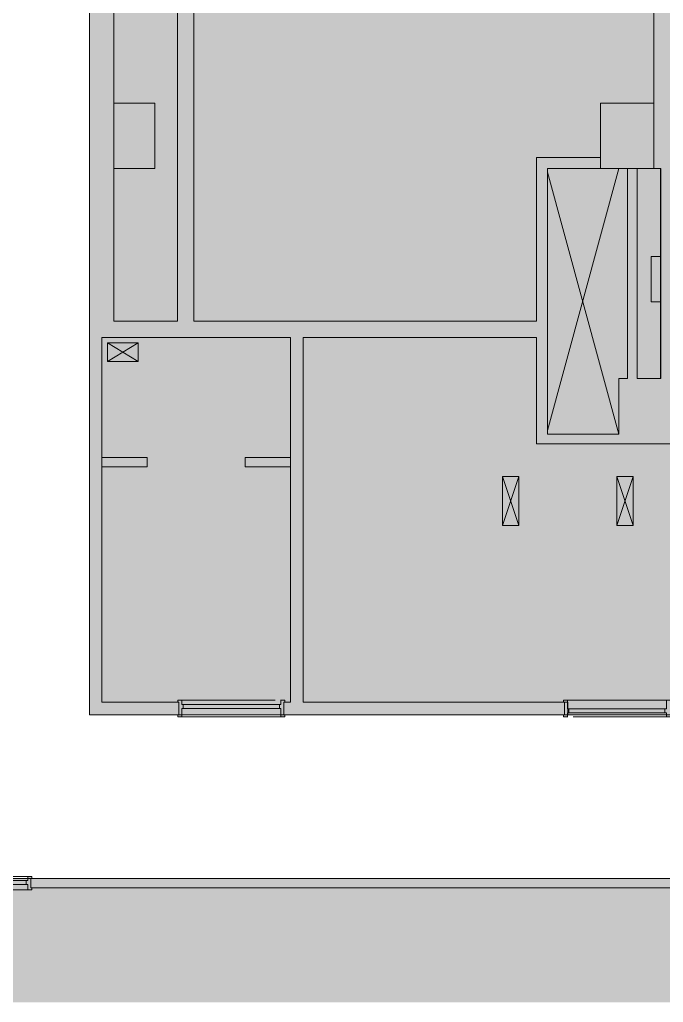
# Model space of a CAD drawing. Header units: inches. Extents: x 0 to 2024, y 708 to 2121.
# Drawn here: x 803.4 to 1039.5, y 707.5 to 1068.1 of the extents above; entities that cross this region are included whole.
import ezdxf

# ---------------------------------------------------------------- set-up
doc = ezdxf.new("R2010")
doc.units = ezdxf.units.IN
doc.header["$MEASUREMENT"] = 0
for name, color, linetype, lineweight in [('A-DETL', 90, 'Continuous', 9), ('A-DETL-GENF', 92, 'Continuous', 9), ('A-DOOR', 31, 'Continuous', 13), ('A-WALL', 113, 'Continuous', 13), ('A-WALL-PATT', 111, 'Continuous', 13), ('B-CL', 7, 'Continuous', 9), ('CORE', 7, 'Continuous', 9), ('I-WALL', 2, 'Continuous', 13), ('Victor Bldg - 6th Floor_LINK_dwg', 8, 'Continuous', 9)]:
    doc.layers.add(name, color=color, linetype=linetype, lineweight=lineweight)

# ---------------------------------------------------------------- blocks, each defined once
blk = doc.blocks.new('Door - Single - Solid Door-7003415-Level 06  RCP')
at = {"layer": 'A-DOOR'}
h = blk.add_hatch(color=250, dxfattribs=at)
h.paths.add_polyline_path([(23.01, 2.97), (22.12, 2.97), (22.12, -0.15), (21.62, -0.15), (21.62, -1.65), (22.12, -1.65), (22.12, -3.15), (23.62, -3.15), (23.62, -2.4), (23.24, -2.4), (23.24, 2.22), (23.62, 2.22), (23.62, 2.97), (23.24, 2.97)], flags=0)
h.paths.add_polyline_path([(-15.61, 2.97), (-15.63, 2.97), (-15.63, 2.22), (-15.26, 2.22), (-15.26, -2.4), (-15.63, -2.4), (-15.63, -3.15), (-14.13, -3.15), (-14.13, -1.65), (-13.63, -1.65), (-13.63, -0.15), (-14.13, -0.15), (-14.13, 2.97), (-15.26, 2.97)], flags=0)
at = {"layer": 'A-DOOR', "color": 8, "lineweight": 20}
for p, q in [((-14.13, 2.97), (-15.63, 2.97)), ((-15.63, 2.97), (-15.63, 2.22)), ((-14.13, -0.15), (-14.13, 2.97)), ((22.12, 2.97), (22.12, -0.15)), ((23.62, 2.97), (22.12, 2.97)), ((23.62, 2.22), (23.62, 2.97)), ((-15.63, -2.4), (-15.63, -3.15)), ((-15.63, -3.15), (-14.13, -3.15)), ((-13.63, -0.15), (-14.13, -0.15)), ((-14.13, -1.65), (-13.63, -1.65)), ((-14.13, -3.15), (-14.13, -1.65)), ((-13.63, -1.65), (-13.63, -0.15)), ((21.62, -0.15), (21.62, -1.65)), ((22.12, -0.15), (21.62, -0.15)), ((21.62, -1.65), (22.12, -1.65)), ((22.12, -1.65), (22.12, -3.15)), ((22.12, -3.15), (23.62, -3.15)), ((23.62, -3.15), (23.62, -2.4))]:
    blk.add_line(p, q, dxfattribs=at)
at = {"layer": 'A-DOOR', "lineweight": 9}
for p, q in [((-14.13, 2.97), (22.12, 2.97)), ((-14.13, -3.15), (-14.01, -3.15)), ((-13.63, -0.15), (21.62, -0.15)), ((-13.63, -1.65), (21.62, -1.65)), ((-12.06, -3.15), (22.12, -3.15))]:
    blk.add_line(p, q, dxfattribs=at)
blk = doc.blocks.new('Door - Single - Solid Door-V2-Level 06  RCP')
at = {"layer": 'A-DOOR'}
h = blk.add_hatch(color=250, dxfattribs=at)
h.paths.add_polyline_path([(23.62, -3.15), (23.62, -2.4), (23.24, -2.4), (23.24, 2.22), (23.62, 2.22), (23.62, 2.97), (22.12, 2.97), (22.12, -0.15), (21.62, -0.15), (21.62, -1.65), (22.12, -1.65), (22.12, -3.15), (23.24, -3.15)], flags=0)
h.paths.add_polyline_path([(-15.26, -3.15), (-14.13, -3.15), (-14.13, -1.65), (-13.63, -1.65), (-13.63, -0.15), (-14.13, -0.15), (-14.13, 2.97), (-15.63, 2.97), (-15.63, 2.22), (-15.26, 2.22), (-15.26, -2.4), (-15.63, -2.4), (-15.63, -3.15)], flags=0)
at = {"layer": 'A-DOOR', "color": 8, "lineweight": 20}
for p, q in [((-14.13, 2.97), (-15.63, 2.97)), ((-15.63, 2.97), (-15.63, 2.22)), ((-14.13, -0.15), (-14.13, 2.97)), ((22.12, 2.97), (22.12, -0.15)), ((23.62, 2.97), (22.12, 2.97)), ((23.62, 2.22), (23.62, 2.97)), ((-15.63, -2.4), (-15.63, -3.15)), ((-15.63, -3.15), (-14.13, -3.15)), ((-13.63, -0.15), (-14.13, -0.15)), ((-14.13, -1.65), (-13.63, -1.65)), ((-14.13, -3.15), (-14.13, -1.65)), ((-13.63, -1.65), (-13.63, -0.15)), ((21.62, -0.15), (21.62, -1.65)), ((22.12, -0.15), (21.62, -0.15)), ((21.62, -1.65), (22.12, -1.65)), ((22.12, -1.65), (22.12, -3.15)), ((22.12, -3.15), (23.62, -3.15)), ((23.62, -3.15), (23.62, -2.4))]:
    blk.add_line(p, q, dxfattribs=at)
at = {"layer": 'A-DOOR', "lineweight": 9}
for p, q in [((-14.13, 2.97), (22.12, 2.97)), ((-14.13, -3.15), (-14.01, -3.15)), ((-13.63, -0.15), (21.62, -0.15)), ((-13.63, -1.65), (21.62, -1.65)), ((-12.06, -3.15), (22.12, -3.15))]:
    blk.add_line(p, q, dxfattribs=at)
blk = doc.blocks.new('Door - Single - Solid Door-V3-Level 06  RCP')
at = {"layer": 'A-DOOR'}
h = blk.add_hatch(color=250, dxfattribs=at)
h.paths.add_polyline_path([(23.24, -2.41), (23.62, -2.41), (23.62, -1.66), (23.24, -1.66), (23.24, 1.84), (23.62, 1.84), (23.62, 2.59), (22.12, 2.59), (22.12, 1.09), (21.62, 1.09), (21.62, -0.41), (22.12, -0.41), (22.12, -2.41)], flags=0)
h.paths.add_polyline_path([(-15.26, -2.41), (-14.13, -2.41), (-14.13, -0.41), (-13.63, -0.41), (-13.63, 1.09), (-14.13, 1.09), (-14.13, 2.59), (-15.26, 2.59), (-15.26, -1.66), (-15.63, -1.66), (-15.63, -2.41)], flags=0)
at = {"layer": 'A-DOOR', "color": 8, "lineweight": 20}
for p, q in [((-15.26, 2.59), (-14.13, 2.59)), ((-14.13, 2.59), (-14.13, 1.09)), ((-14.13, 1.09), (-13.63, 1.09)), ((-13.63, 1.09), (-13.63, -0.41)), ((21.62, -0.41), (21.62, 1.09)), ((21.62, 1.09), (22.12, 1.09)), ((22.12, 1.09), (22.12, 2.59)), ((22.12, 2.59), (23.62, 2.59)), ((23.62, 2.59), (23.62, 1.84)), ((-15.63, -2.41), (-15.63, -1.66)), ((-14.13, -2.41), (-15.63, -2.41)), ((-13.63, -0.41), (-14.13, -0.41)), ((-14.13, -0.41), (-14.13, -2.41)), ((22.12, -0.41), (21.62, -0.41)), ((22.12, -2.41), (22.12, -0.41)), ((23.62, -2.41), (22.12, -2.41)), ((23.62, -1.66), (23.62, -2.41))]:
    blk.add_line(p, q, dxfattribs=at)
at = {"layer": 'A-DOOR', "lineweight": 9}
for p, q in [((-14.13, 2.59), (-14.01, 2.59)), ((-13.63, 1.09), (21.62, 1.09)), ((-12.06, 2.59), (22.12, 2.59)), ((-14.13, -2.41), (22.12, -2.41)), ((-13.63, -0.41), (21.62, -0.41))]:
    blk.add_line(p, q, dxfattribs=at)
blk = doc.blocks.new('Victor Bldg - 6th Floor_LINK_dwg-6972721-Level 06  RCP')
at = {"layer": 'B-CL'}
for p, q in [((1016.5, 1037.5), (1036, 1037.5)), ((1016.5, 1017.5), (1016.5, 1037.5)), ((1026.38, 1013.5), (1016.5, 1013.5)), ((1036, 1013.5), (1029.88, 1013.5))]:
    blk.add_line(p, q, dxfattribs=at)
at = {"layer": 'B-CL', "flags": 128}
blk.add_lwpolyline([(838, 1037.5), (853, 1037.5), (853, 1013.5), (838, 1013.5)], dxfattribs=at)
at = {"layer": 'CORE'}
for p, q in [((1023.22, 1013.5), (997, 917.37)), ((1038.5, 1013.5), (1038.5, 936.5)), ((997, 1012.13), (1023.22, 916)), ((846.86, 949.5), (835.69, 949.5)), ((980.5, 900.5), (986.5, 882.5)), ((1022.5, 900.5), (1028.5, 882.5))]:
    blk.add_line(p, q, dxfattribs=at)
at = {"layer": 'CORE', "flags": 128}
for points in [[(1038.55, 964.63), (1035.06, 964.63), (1035.06, 981.26), (1038.55, 981.26)], [(835.69, 942.65), (846.86, 949.5), (846.86, 942.65), (835.69, 942.65), (835.69, 949.5), (846.86, 942.65)], [(833.62, 904), (850.19, 904), (850.19, 907.5), (833.62, 907.5)], [(902.75, 904), (886.19, 904), (886.19, 907.5), (902.75, 907.5)], [(986.5, 900.5), (980.5, 882.5), (980.5, 900.5), (986.5, 900.5), (986.5, 882.5), (980.5, 882.5)], [(1028.5, 900.5), (1022.5, 882.5), (1022.5, 900.5), (1028.5, 900.5), (1028.5, 882.5), (1022.5, 882.5)], [(1003.25, 813), (1004.5, 813), (1004.5, 817.63), (1003.25, 817.63)]]:
    blk.add_lwpolyline(points, dxfattribs=at)

msp = doc.modelspace()

# ---------------------------------------------------------------- hatches: boundary and pattern name
at = {"layer": 'A-DETL-GENF'}
h = msp.add_hatch(color=9, dxfattribs=at)
h.paths.add_polyline_path([(767.84, 707.52), (2023.53, 707.52), (2023.53, 2035.5), (1783, 2035.5), (1783, 2021.5), (1759, 2021.5), (1759, 2035.5), (1443, 2035.5), (1443, 1757.5), (1453, 1757.5), (1453, 1733.5), (1443, 1733.5), (1443, 1399.5), (1455, 1399.5), (1455, 1371.5), (1443, 1371.5), (1443, 1301.25), (1883.86, 1301.25), (1883.86, 1238), (1986, 1238), (1986, 749.5), (807.87, 749.5), (807.87, 748.75), (806.37, 748.75), (806.37, 750.75), (805.87, 750.75), (805.87, 752.25), (806.37, 752.25), (806.37, 753), (770.12, 753), (770.12, 752.25), (770.62, 752.25), (770.62, 750.75), (770.12, 750.75), (770.12, 748.75), (768.62, 748.75), (768.62, 749.5), (765.5, 749.5), (765.5, 872.5), (34.13, 872.5), (34.13, 814.5), (30, 814.5), (30, 728.5), (34.13, 728.5), (34.13, 707.52), (765.5, 707.52)], flags=0)
h.paths.add_polyline_path([(1004.38, 813), (1040.63, 813), (1040.63, 813.75), (1040.13, 813.75), (1040.13, 815.25), (1040.63, 815.25), (1040.63, 818.38), (1042.12, 818.38), (1042.12, 817.63), (1052.5, 817.63), (1052.5, 912.5), (993, 912.5), (993, 951.5), (907.38, 951.5), (907.38, 817.63), (1002.88, 817.63), (1002.88, 818.38), (1004.38, 818.38), (1004.38, 815.25), (1004.88, 815.25), (1004.88, 813.75), (1004.38, 813.75)], flags=0)
h.paths.add_polyline_path([(899.19, 813), (899.19, 815.38), (898.69, 815.38), (898.69, 816.88), (899.19, 816.88), (899.19, 818.38), (900.69, 818.38), (900.69, 817.63), (902.75, 817.63), (902.75, 951.5), (833.62, 951.5), (833.62, 817.63), (861.44, 817.63), (861.44, 818.38), (862.94, 818.38), (862.94, 816.88), (863.44, 816.88), (863.44, 815.38), (862.94, 815.38), (862.94, 813), (899.06, 813)], flags=0)
h.paths.add_polyline_path([(1286.13, 813), (1286.63, 813), (1286.63, 814.75), (1286.13, 814.75), (1286.13, 816.25), (1286.63, 816.25), (1286.63, 817.75), (1288.13, 817.75), (1288.13, 817), (1321.5, 817), (1321.5, 865.13), (1290.75, 865.13), (1290.75, 912.5), (1058.5, 912.5), (1058.5, 817), (1248.88, 817), (1248.88, 817.75), (1250.38, 817.75), (1250.38, 816.25), (1250.88, 816.25), (1250.88, 814.75), (1250.38, 814.75), (1250.38, 813), (1260.07, 813)], flags=0)
h.paths.add_polyline_path([(1737.13, 818), (1947.62, 818), (1947.62, 994.5), (1842, 994.5), (1842, 1002.5), (1843.49, 1002.5), (1843.49, 1138.5), (1842, 1138.5), (1842, 1141.5), (1737.13, 1141.5), (1737.13, 818.38)], flags=0)
h.paths.add_polyline_path([(1977, 818), (1977, 994.5), (1953.63, 994.5), (1953.63, 818)], flags=0)
h.paths.add_polyline_path([(1637.5, 818), (1730.13, 818), (1730.13, 1140.5), (1637.5, 1140.5), (1637.5, 1106.5), (1630.5, 1106.5), (1630.5, 1064.5), (1637.5, 1064.5), (1637.5, 1001.5), (1630.5, 1001.5), (1630.5, 959.5), (1637.5, 959.5), (1637.5, 897.5), (1630.5, 897.5), (1630.5, 855.5), (1637.5, 855.5), (1637.5, 820.08)], flags=0)
h.paths.add_polyline_path([(1388.5, 818), (1484.5, 818), (1484.5, 855.5), (1491.5, 855.5), (1491.5, 897.5), (1484.5, 897.5), (1484.5, 959.5), (1491.5, 959.5), (1491.5, 1001.5), (1484.5, 1001.5), (1484.5, 1064.5), (1491.5, 1064.5), (1491.5, 1106.5), (1484.5, 1106.5), (1484.5, 1153.5), (1388.5, 1153.5), (1388.5, 1106.5), (1381.5, 1106.5), (1381.5, 1143.5), (1321.5, 1143.5), (1321.5, 1013.5), (1323.13, 1013.5), (1323.13, 1014.25), (1324.63, 1014.25), (1324.65, 1012.75), (1325.13, 1012.75), (1325.13, 1011.25), (1324.63, 1011.25), (1324.63, 1008.5), (1360.88, 1008.5), (1360.88, 1011.25), (1360.38, 1011.25), (1360.38, 1012.75), (1360.88, 1012.75), (1360.88, 1014.25), (1362.38, 1014.25), (1362.38, 1013.5), (1381.5, 1013.5), (1381.5, 1064.5), (1388.5, 1064.5), (1388.5, 882.68)], flags=0)
h.paths.add_polyline_path([(1294.25, 868.63), (1318, 868.63), (1318, 912.5), (1294.25, 912.5), (1294.25, 882.68)], flags=0)
h.paths.add_polyline_path([(1023.22, 916), (1023.22, 936.5), (1026.38, 936.5), (1026.38, 1013.5), (1029.88, 1013.5), (1029.88, 936.5), (1038.55, 936.5), (1038.55, 1013.5), (1036, 1013.5), (1036, 1234.5), (867.37, 1234.5), (867.37, 957.5), (993, 957.5), (993, 1017.5), (1016.5, 1017.5), (1016.5, 1013.5), (997, 1013.5), (997, 916)], flags=0)
h.paths.add_polyline_path([(1109.89, 924.5), (1257.5, 924.5), (1257.5, 960.5), (1261, 960.5), (1261, 928), (1317.25, 928), (1317.25, 929.12), (1318.75, 929.12), (1318.75, 929.62), (1320.25, 929.62), (1320.25, 929.12), (1321.5, 929.12), (1321.5, 965.37), (1320.25, 965.37), (1320.25, 964.87), (1318.75, 964.87), (1318.75, 965.37), (1317.25, 965.37), (1317.25, 966.87), (1318, 966.87), (1318, 1004.12), (1261, 1004.12), (1261, 1009.12), (1318, 1009.12), (1318, 1066.12), (1042, 1066.12), (1042, 1013.5), (1042.05, 1013.5), (1042.05, 936.5), (1047.22, 936.5), (1047.22, 924.5), (1058.5, 924.5)], flags=0)
h.paths.add_polyline_path([(838, 957.5), (861.37, 957.5), (861.37, 1234.5), (838, 1234.5), (838, 962.48)], flags=0)
h.paths.add_polyline_path([(1947.62, 1000.5), (1980, 1000.5), (1980, 1232), (1886.36, 1232), (1886.36, 1230.94), (1887.11, 1230.94), (1887.11, 1229.44), (1885.61, 1229.44), (1885.61, 1228.94), (1884.11, 1228.94), (1884.11, 1229.44), (1880.36, 1229.44), (1880.36, 1193.19), (1884.11, 1193.19), (1884.11, 1193.69), (1885.61, 1193.69), (1885.61, 1193.19), (1887.11, 1193.19), (1887.11, 1191.69), (1886.36, 1191.69), (1886.36, 1138.5), (1885.99, 1138.5), (1885.99, 1000.5), (1924.6, 1000.5)], flags=0)
h.paths.add_polyline_path([(1848.11, 1002.5), (1876.99, 1002.5), (1876.99, 1138.5), (1848.11, 1138.5), (1848.11, 1027.36)], flags=0)
h.paths.add_polyline_path([(1249.2, 1070.12), (1318, 1070.12), (1318, 1080.12), (1042, 1080.12), (1042, 1070.12), (1189.25, 1070.12)], flags=0)
h.paths.add_polyline_path([(1098.22, 1084.12), (1318, 1084.12), (1318, 1149.63), (1317.25, 1149.63), (1317.25, 1151.13), (1319.25, 1151.13), (1319.25, 1151.63), (1320.75, 1151.63), (1320.75, 1151.13), (1322.25, 1151.13), (1322.25, 1149.63), (1321.5, 1149.63), (1321.5, 1147), (1381.5, 1147), (1381.5, 1234.5), (1379.13, 1234.5), (1379.13, 1233.75), (1377.63, 1233.75), (1377.63, 1235.25), (1377.13, 1235.25), (1377.13, 1236.75), (1377.63, 1236.75), (1377.63, 1238), (1341.38, 1238), (1341.38, 1236.75), (1341.88, 1236.75), (1341.88, 1235.25), (1341.38, 1235.25), (1341.38, 1233.75), (1339.88, 1233.75), (1339.88, 1234.5), (1321.5, 1234.5), (1321.5, 1188.88), (1322.25, 1188.88), (1322.25, 1187.38), (1320.75, 1187.38), (1320.75, 1186.88), (1319.25, 1186.88), (1319.25, 1187.38), (1317.25, 1187.38), (1317.25, 1188.88), (1318, 1188.88), (1318, 1199), (1248, 1199), (1248, 1191.75), (1242, 1191.75), (1242, 1215.75), (1104, 1215.75), (1104, 1191.75), (1098, 1191.75), (1098, 1220), (1042, 1220), (1042, 1084.12), (1098, 1084.12)], flags=0)
h.paths.add_polyline_path([(1829.94, 1146.5), (1880.36, 1146.5), (1880.36, 1189.88), (1879.63, 1189.88), (1879.63, 1154), (1828.63, 1154), (1828.63, 1146.5)], flags=0)
h.paths.add_polyline_path([(1767.13, 1146.5), (1767.13, 1233.38), (1636.5, 1233.38), (1636.5, 1147.5), (1737.13, 1147.5), (1737.13, 1146.5), (1765.42, 1146.5)], flags=0)
h.paths.add_polyline_path([(1432.68, 1165.5), (1488, 1165.5), (1488, 1234.5), (1443.88, 1234.5), (1443.88, 1233.75), (1442.38, 1233.75), (1442.38, 1235.25), (1441.88, 1235.25), (1441.88, 1236.75), (1442.38, 1236.75), (1442.38, 1238), (1406.12, 1238), (1406.12, 1236.75), (1406.63, 1236.75), (1406.63, 1235.25), (1406.12, 1235.25), (1406.12, 1233.75), (1404.62, 1233.75), (1404.62, 1234.5), (1402, 1234.5), (1402, 1228.5), (1385, 1228.5), (1385, 1165.5), (1406.25, 1165.5)], flags=0)
h.paths.add_polyline_path([(1248, 1202.5), (1318, 1202.5), (1318, 1234.5), (1248, 1234.5), (1248, 1215.75)], flags=0)
h.paths.add_polyline_path([(1244.5, 1219.75), (1244.5, 1232), (1101.5, 1232), (1101.5, 1219.75), (1242, 1219.75)], flags=0)
h.paths.add_polyline_path([(1087, 1223.5), (1098, 1223.5), (1098, 1234.5), (1042, 1234.5), (1042, 1223.5)], flags=0)
h.paths.add_polyline_path([(1388.5, 1232), (1398.5, 1232), (1398.5, 1234.5), (1385, 1234.5), (1385, 1232)], flags=0)
h.paths.add_polyline_path([(1813.84, 1371.5), (1787, 1371.5), (1787, 1399.5), (1815, 1399.5), (1815, 1371.5)], flags=0)
h.paths.add_polyline_path([(1787, 1731.5), (1787, 1759.5), (1815, 1759.5), (1815, 1731.5)], flags=0)
at = {"layer": 'A-WALL-PATT', "lineweight": 9}
for points in [[(833.62, 951.5), (838, 951.5), (838, 1234.5), (829, 1234.5), (829, 951.5)], [(867.37, 957.5), (867.37, 1234.5), (861.37, 1234.5), (861.37, 957.5)], [(1038.55, 1013.5), (1042, 1013.5), (1042, 1234.5), (1036, 1234.5), (1036, 1013.5)], [(993, 912.5), (997, 912.5), (997, 1017.5), (993, 1017.5), (993, 916)], [(997, 1013.5), (1016.5, 1013.5), (1016.5, 1017.5), (997, 1017.5)], [(1029.88, 936.5), (1029.88, 1013.5), (1026.38, 1013.5), (1026.38, 936.5)], [(1042.05, 936.5), (1042.05, 1013.5), (1038.55, 1013.5), (1038.55, 936.5), (1042, 936.5)], [(867.37, 951.5), (993, 951.5), (993, 957.5), (838, 957.5), (838, 951.5)], [(833.62, 817.63), (833.62, 951.5), (829, 951.5), (829, 817.63)], [(902.75, 817.63), (907.38, 817.63), (907.38, 951.5), (902.75, 951.5), (902.75, 882.68)], [(1023.22, 912.5), (1047.22, 912.5), (1047.22, 936.5), (1023.22, 936.5), (1023.22, 916)], [(1022.69, 912.5), (1023.22, 912.5), (1023.22, 916), (997, 916), (997, 912.5)], [(1765.42, 749.5), (1982.5, 749.5), (1982.5, 753), (807.5, 753), (807.5, 749.5), (1507.31, 749.5)]]:
    msp.add_hatch(color=7, dxfattribs=at).paths.add_polyline_path(points, flags=0)
h = msp.add_hatch(color=7, dxfattribs=at)
h.paths.add_polyline_path([(907.38, 813), (1003.25, 813), (1003.25, 817.63), (900.31, 817.63), (900.31, 813), (902.75, 813)], flags=0)
h.paths.add_polyline_path([(861.81, 813), (861.81, 817.63), (829, 817.63), (829, 813), (833.62, 813)], flags=0)
h.paths.add_polyline_path([(1041.75, 813), (1058.5, 813), (1058.5, 817.63), (1041.75, 817.63), (1041.75, 817)], flags=0)

# ---------------------------------------------------------------- linework, layer by layer
at = {"layer": 'A-DETL'}
for p, q in [((829, 1238), (829, 813)), ((829, 813), (1321.5, 813)), ((1982.5, 753), (769, 753))]:
    msp.add_line(p, q, dxfattribs=at)
at = {"layer": 'A-WALL', "color": 8, "lineweight": 20}
for p, q in [((829, 813), (829, 951.5)), ((833.62, 951.5), (833.62, 817.63)), ((902.75, 817.63), (902.75, 951.5)), ((907.38, 951.5), (907.38, 817.63)), ((833.62, 817.63), (861.81, 817.63)), ((861.81, 817.63), (861.81, 813)), ((900.31, 813), (900.31, 817.63)), ((900.31, 817.63), (902.75, 817.63)), ((907.38, 817.63), (1003.25, 817.63)), ((1003.25, 817.63), (1003.25, 813)), ((861.81, 813), (829, 813)), ((1003.25, 813), (900.31, 813))]:
    msp.add_line(p, q, dxfattribs=at)
at = {"layer": 'I-WALL', "color": 8, "lineweight": 20}
for p, q in [((829, 951.5), (829, 1238)), ((838, 1234.5), (838, 957.5)), ((861.37, 957.5), (861.37, 1234.5)), ((867.37, 1234.5), (867.37, 957.5)), ((1036, 1013.5), (1036, 1234.5)), ((993, 957.5), (993, 1017.5)), ((993, 1017.5), (1016.5, 1017.5)), ((1016.5, 1017.5), (1016.5, 1013.5)), ((997, 1013.5), (997, 916)), ((1016.5, 1013.5), (997, 1013.5)), ((1026.38, 936.5), (1026.38, 1013.5)), ((1026.38, 1013.5), (1029.88, 1013.5)), ((1029.88, 1013.5), (1029.88, 936.5)), ((1038.55, 1013.5), (1036, 1013.5)), ((1038.55, 936.5), (1038.55, 1013.5)), ((838, 957.5), (861.37, 957.5)), ((867.37, 957.5), (993, 957.5)), ((902.75, 951.5), (833.62, 951.5)), ((993, 951.5), (907.38, 951.5)), ((993, 912.5), (993, 951.5)), ((1023.22, 916), (1023.22, 936.5)), ((1023.22, 936.5), (1026.38, 936.5)), ((1029.88, 936.5), (1038.55, 936.5)), ((997, 916), (1023.22, 916)), ((1047.22, 912.5), (993, 912.5)), ((807.5, 749.5), (807.5, 753)), ((807.5, 753), (1982.5, 753)), ((1986, 749.5), (807.5, 749.5))]:
    msp.add_line(p, q, dxfattribs=at)

# ---------------------------------------------------------------- block references
at = {"layer": 'A-DOOR', "rotation": 180}
msp.add_blockref('Door - Single - Solid Door-7003415-Level 06  RCP', (885.06, 815.22), dxfattribs=at)
at = {"layer": 'A-DOOR'}
for name, p in [('Door - Single - Solid Door-V2-Level 06  RCP', (1018.51, 815.4)), ('Door - Single - Solid Door-V3-Level 06  RCP', (784.26, 751.16))]:
    msp.add_blockref(name, p, dxfattribs=at)
at = {"layer": 'Victor Bldg - 6th Floor_LINK_dwg', "color": 7}
msp.add_blockref('Victor Bldg - 6th Floor_LINK_dwg-6972721-Level 06  RCP', (0, 0), dxfattribs=at)

doc.saveas('drawing.dxf')
